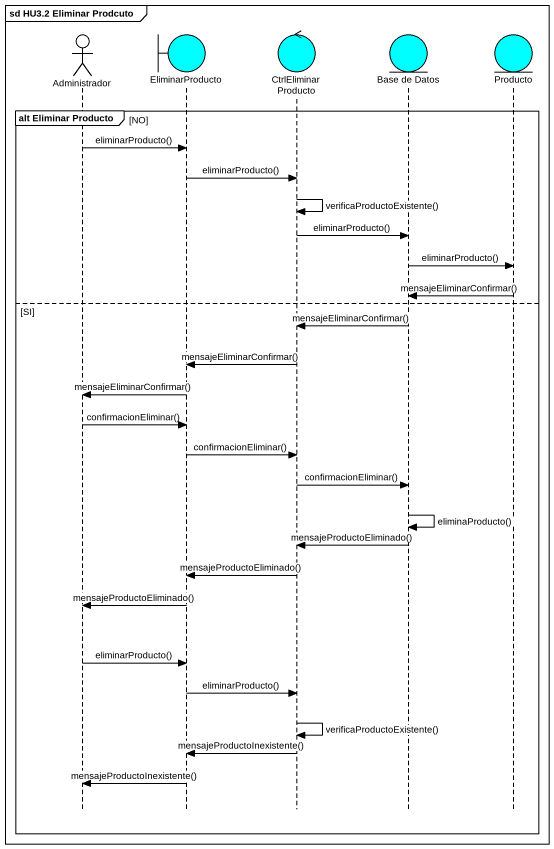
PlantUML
@startuml
mainframe sd HU3.2 Eliminar Prodcuto
hide footbox
actor Administrador #FFFFFF
boundary EliminarProducto #00FFFF
control CtrlEliminarProducto #00FFFF
entity "Base de Datos" as Base_de_Datos #00FFFF
entity Producto #00FFFF

group alt Eliminar Producto [NO]
  Administrador -> EliminarProducto : eliminarProducto()
  EliminarProducto -> CtrlEliminarProducto : eliminarProducto()
  CtrlEliminarProducto -> CtrlEliminarProducto : verificaProductoExistente()
  CtrlEliminarProducto -> Base_de_Datos : eliminarProducto()
  Base_de_Datos -> Producto : eliminarProducto()
  Producto -> Base_de_Datos : mensajeEliminarConfirmar()
else SI
  Base_de_Datos -> CtrlEliminarProducto : mensajeEliminarConfirmar()
  CtrlEliminarProducto -> EliminarProducto : mensajeEliminarConfirmar()
  EliminarProducto -> Administrador : mensajeEliminarConfirmar()
  Administrador -> EliminarProducto : confirmacionEliminar()
  EliminarProducto -> CtrlEliminarProducto : confirmacionEliminar()
  CtrlEliminarProducto -> Base_de_Datos : confirmacionEliminar()
  Base_de_Datos -> Base_de_Datos : eliminaProducto()
  Base_de_Datos -> CtrlEliminarProducto : mensajeProductoEliminado()
  CtrlEliminarProducto -> EliminarProducto : mensajeProductoEliminado()
  EliminarProducto -> Administrador : mensajeProductoEliminado()
  Administrador -> EliminarProducto : eliminarProducto()
  EliminarProducto -> CtrlEliminarProducto : eliminarProducto()
  CtrlEliminarProducto -> CtrlEliminarProducto : verificaProductoExistente()
  CtrlEliminarProducto -> EliminarProducto : mensajeProductoInexistente()
  EliminarProducto -> Administrador : mensajeProductoInexistente()
end
@enduml
